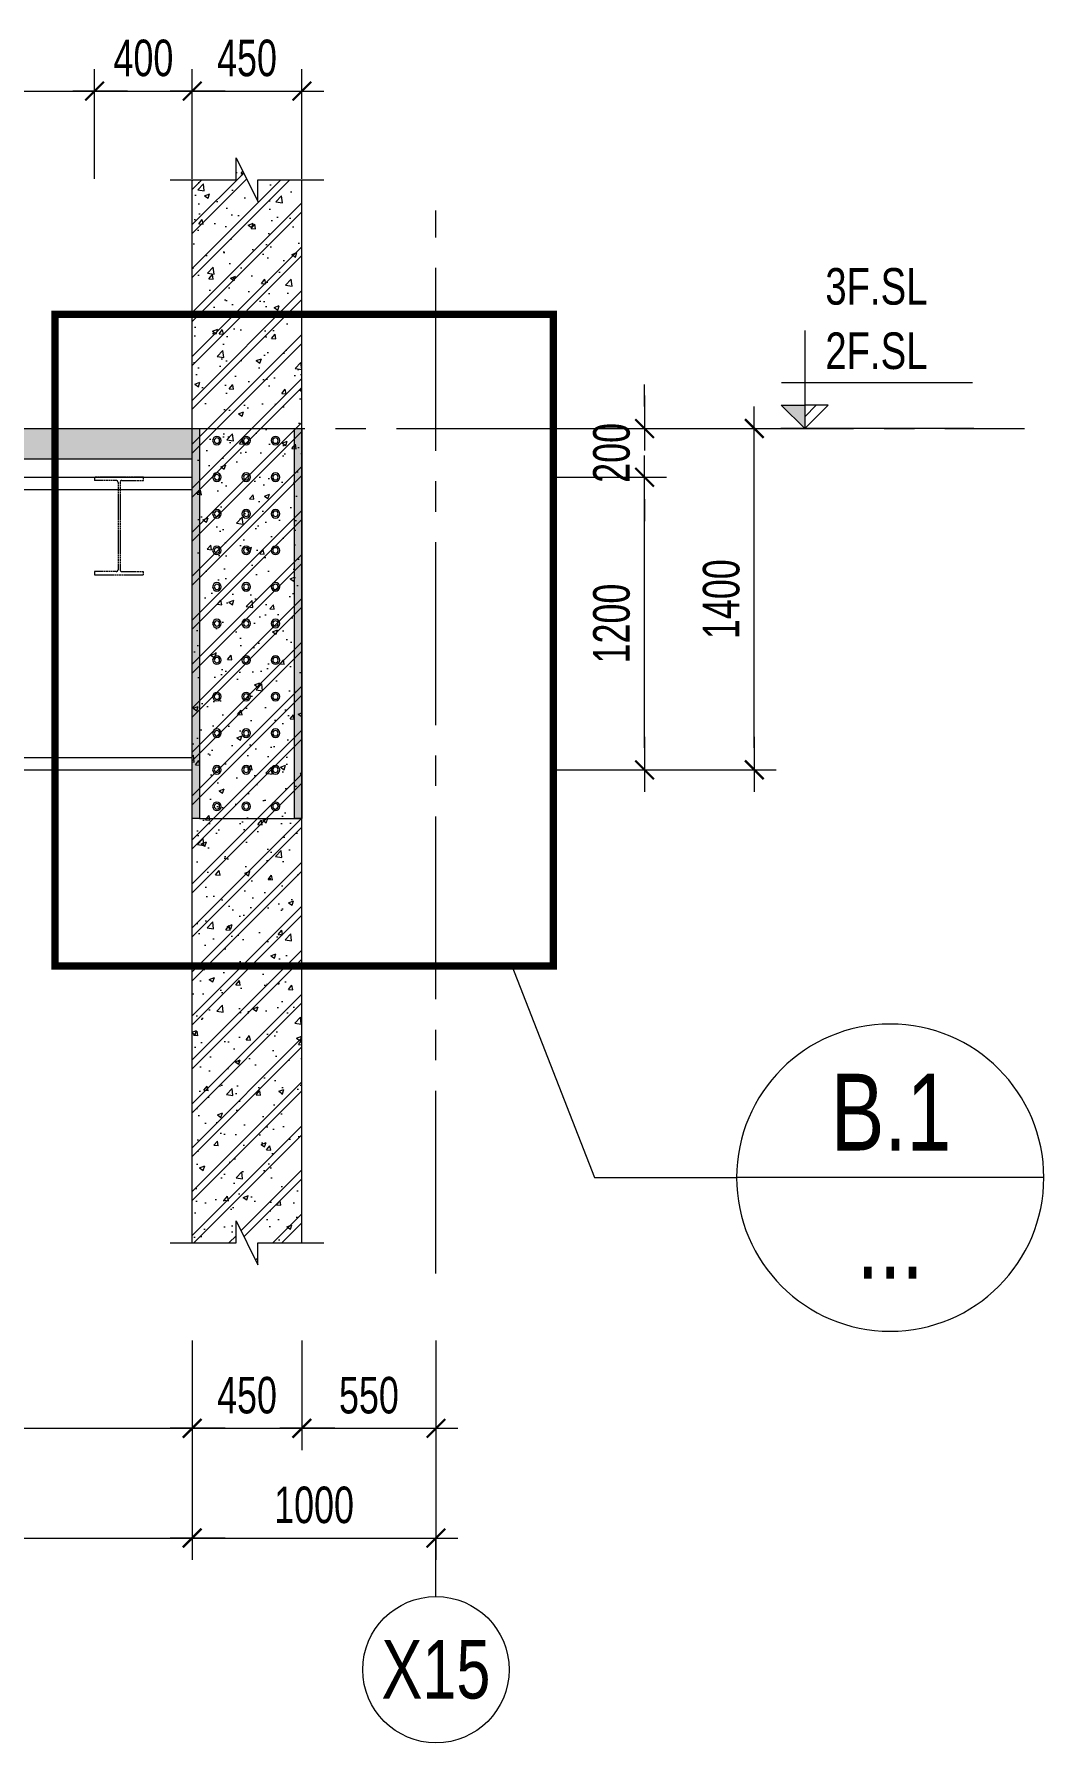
# Model space of a CAD drawing. Header units: millimetres. Extents: x 84463 to 294191, y -61495 to 44118.
# Drawn here: x 164128 to 168269, y -44627 to -37618 of the extents above; entities that cross this region are included whole.
import ezdxf
from ezdxf.enums import TextEntityAlignment as Align

# ---------------------------------------------------------------- set-up
doc = ezdxf.new("R2010")
doc.units = ezdxf.units.MM
doc.linetypes.add('CENTER2', pattern=[1.125, 0.75, -0.125, 0.125, -0.125])
doc.linetypes.add('HIDDEN2', pattern=[4.762499999999999, 3.175, -1.5875])
for name, color, linetype, lineweight in [('NDC_S-ANNO', 7, 'Continuous', 20), ('NDC_S-BEAM-STEL', 30, 'HIDDEN2', 18), ('NDC_S-DIMS', 1, 'Continuous', 15), ('NDC_S-HTCH-COL', 251, 'Continuous', 13), ('NDC_S-HTCH-MAT', 8, 'Continuous', 15), ('NDC_S-SLAB', 2, 'Continuous', 20), ('NDC_S-TEXT-SYMB', 7, 'Continuous', 20), ('NDC_S_ANNO', 7, 'Continuous', 20), ('NDC_S_AXIS', 5, 'CENTER2', 13), ('NDC_S_CONTINUOUS', 3, 'Continuous', 20), ('NDC_S_DIM', 1, 'Continuous', 15), ('NDC_S_ENG TEXT', 2, 'Continuous', 20), ('NDC_S_SYMBOL', 1, 'Continuous', 15), ('NDC_S_TEXT SYMBOL', 7, 'Continuous', 20)]:
    doc.layers.add(name, color=color, linetype=linetype, lineweight=lineweight)
doc.styles.add('NDC_ANNO', font='', dxfattribs={"width": 0.8})
doc.styles.add('NDC_DIM', font='', dxfattribs={"width": 0.75})
doc.styles.get('NDC_ANNO').set_extended_font_data('Dotum')
doc.styles.get('NDC_DIM').set_extended_font_data('Dotum')
doc.dimstyles.new('NDC_dim_60', dxfattribs={"dimscale": 60, "dimtxt": 2.5, "dimasz": 1.5, "dimexe": 1.5, "dimexo": 2.5, "dimgap": 1, "dimtad": 1, "dimdec": 0, "dimrnd": 0.001, "dimzin": 0, "dimdsep": 46, "dimtxsty": 'NDC_DIM', "dimblk": 'DIMMARK', "dimcen": 0, "dimdle": 1.2, "dimclrd": 256, "dimclre": 256, "dimclrt": 3, "dimadec": 0, "dimazin": 0, "dimtfac": 1, "dimtdec": 0, "dimtix": 1, "dimtofl": 0, "dimtmove": 2, "dimatfit": 3, "dimfxl": 6, "dimfxlon": 1, "dimtolj": 1, "dimtzin": 0, "dimlwd": -1, "dimlwe": -1, "dimarcsym": 0})

# ---------------------------------------------------------------- blocks, each defined once
blk = doc.blocks.new('DIMMARK')
at = {"layer": 'NDC_S_DIM', "color": 1}
blk.add_line((-1.5, 0), (1, 0), dxfattribs=at)
at = {"layer": 'NDC_S_DIM', "color": 2, "const_width": 0.1}
blk.add_lwpolyline([(-0.4242640687119285, -0.4242640687119285), (0.4242640687119285, 0.4242640687119285)], dxfattribs=at)
blk = doc.blocks.new('*D286')
at = {"layer": 'Defpoints', "color": 0, "transparency": 16777216}
for p in [(157376.204028971, -42575.99369543686), (164776.2040289688, -42575.99369543686), (164776.2040289688, -43336.6848428892)]:
    blk.add_point(p, dxfattribs=at)
at = {"layer": 'NDC_S-DIMS', "transparency": 16777216}
for p, q in [((157376.204028971, -42976.6848428892), (157376.204028971, -43426.6848428892)), ((164776.2040289688, -42976.6848428892), (164776.2040289688, -43426.6848428892)), ((157466.204028971, -43336.6848428892), (164686.2040289688, -43336.6848428892))]:
    blk.add_line(p, q, dxfattribs=at)
at = {"layer": 'NDC_S-DIMS', "transparency": 16777216, "xscale": 90, "yscale": 90, "zscale": 90, "rotation": 180}
blk.add_blockref('DIMMARK', (157376.204028971, -43336.6848428892), dxfattribs=at)
at = {"layer": 'NDC_S-DIMS', "transparency": 16777216, "xscale": 90, "yscale": 90, "zscale": 90}
blk.add_blockref('DIMMARK', (164776.2040289688, -43336.6848428892), dxfattribs=at)
at = {"layer": 'NDC_S-DIMS', "color": 3, "transparency": 16777216, "insert": (161076.2040289699, -43201.58307898146), "char_height": 150, "attachment_point": 5, "style": 'NDC_DIM'}
blk.add_mtext('\\A1;7400', dxfattribs=at)
blk = doc.blocks.new('*D280')
at = {"layer": 'Defpoints', "color": 0, "transparency": 16777216}
for p in [(164776.2040289688, -42575.99369543686), (165226.2040289688, -42575.99369543686), (165226.2040289688, -43336.6848428892)]:
    blk.add_point(p, dxfattribs=at)
at = {"layer": 'NDC_S-DIMS', "transparency": 16777216}
for p, q in [((164776.2040289688, -42976.6848428892), (164776.2040289688, -43426.6848428892)), ((165226.2040289688, -42976.6848428892), (165226.2040289688, -43426.6848428892)), ((164866.2040289688, -43336.6848428892), (165136.2040289688, -43336.6848428892))]:
    blk.add_line(p, q, dxfattribs=at)
at = {"layer": 'NDC_S-DIMS', "transparency": 16777216, "xscale": 90, "yscale": 90, "zscale": 90, "rotation": 180}
blk.add_blockref('DIMMARK', (164776.2040289688, -43336.6848428892), dxfattribs=at)
at = {"layer": 'NDC_S-DIMS', "transparency": 16777216, "xscale": 90, "yscale": 90, "zscale": 90}
blk.add_blockref('DIMMARK', (165226.2040289688, -43336.6848428892), dxfattribs=at)
at = {"layer": 'NDC_S-DIMS', "color": 3, "transparency": 16777216, "insert": (165001.2040289688, -43201.58307898146), "char_height": 150, "attachment_point": 5, "style": 'NDC_DIM'}
blk.add_mtext('\\A1;450', dxfattribs=at)
blk = doc.blocks.new('*D281')
at = {"layer": 'Defpoints', "color": 0, "transparency": 16777216}
for p in [(164776.2040289688, -42490.73689383396), (140176.204028971, -42575.99369543686), (164776.2040289688, -43786.6848428892)]:
    blk.add_point(p, dxfattribs=at)
at = {"layer": 'NDC_S-DIMS', "transparency": 16777216}
for p, q in [((140176.204028971, -43426.6848428892), (140176.204028971, -43876.6848428892)), ((164776.2040289688, -43426.6848428892), (164776.2040289688, -43876.6848428892)), ((140266.204028971, -43786.6848428892), (164686.2040289688, -43786.6848428892))]:
    blk.add_line(p, q, dxfattribs=at)
at = {"layer": 'NDC_S-DIMS', "transparency": 16777216, "xscale": 90, "yscale": 90, "zscale": 90, "rotation": 180}
blk.add_blockref('DIMMARK', (140176.204028971, -43786.6848428892), dxfattribs=at)
at = {"layer": 'NDC_S-DIMS', "transparency": 16777216, "xscale": 90, "yscale": 90, "zscale": 90}
blk.add_blockref('DIMMARK', (164776.2040289688, -43786.6848428892), dxfattribs=at)
at = {"layer": 'NDC_S-DIMS', "color": 3, "transparency": 16777216, "insert": (152476.2040289699, -43651.58307898146), "char_height": 150, "attachment_point": 5, "style": 'NDC_DIM'}
blk.add_mtext('\\A1;24600', dxfattribs=at)
blk = doc.blocks.new('*D287')
at = {"layer": 'Defpoints', "color": 0, "transparency": 16777216}
for p in [(165576.2040289688, -39435.65343677787), (166631.9842892763, -39435.65343677787), (165576.2040289688, -40635.65343677787)]:
    blk.add_point(p, dxfattribs=at)
at = {"layer": 'NDC_S-DIMS', "transparency": 16777216}
for p, q in [((166271.9842892763, -39435.65343677787), (166721.9842892763, -39435.65343677787)), ((166631.9842892763, -40545.65343677787), (166631.9842892763, -39525.65343677787)), ((166271.9842892763, -40635.65343677787), (166721.9842892763, -40635.65343677787))]:
    blk.add_line(p, q, dxfattribs=at)
at = {"layer": 'NDC_S-DIMS', "transparency": 16777216, "xscale": 90, "yscale": 90, "zscale": 90}
for p, rotation in [((166631.9842892763, -39435.65343677787), 90), ((166631.9842892763, -40635.65343677787), 270)]:
    blk.add_blockref('DIMMARK', p, dxfattribs=dict(at, rotation=rotation))
at = {"layer": 'NDC_S-DIMS', "color": 3, "transparency": 16777216, "insert": (166496.8825253685, -40035.6534367779), "char_height": 150, "attachment_point": 5, "rotation": 90, "style": 'NDC_DIM'}
blk.add_mtext('\\A1;1200', dxfattribs=at)
blk = doc.blocks.new('*D288')
at = {"layer": 'Defpoints', "color": 0, "transparency": 16777216}
for p in [(165576.2040289688, -39235.65343677787), (166631.9842892762, -39235.65343677787), (165576.2040289688, -39435.65343677787)]:
    blk.add_point(p, dxfattribs=at)
at = {"layer": 'NDC_S-DIMS', "transparency": 16777216}
for p, q in [((166631.9842892762, -39145.65343677787), (166631.9842892762, -39055.65343677787)), ((166271.9842892762, -39235.65343677787), (166721.9842892762, -39235.65343677787)), ((166271.9842892762, -39435.65343677787), (166721.9842892762, -39435.65343677787)), ((166631.9842892762, -39525.65343677787), (166631.9842892762, -39615.65343677787))]:
    blk.add_line(p, q, dxfattribs=at)
at = {"layer": 'NDC_S-DIMS', "transparency": 16777216, "xscale": 90, "yscale": 90, "zscale": 90}
for p, rotation in [((166631.9842892762, -39235.65343677787), 270), ((166631.9842892762, -39435.65343677787), 90)]:
    blk.add_blockref('DIMMARK', p, dxfattribs=dict(at, rotation=rotation))
at = {"layer": 'NDC_S-DIMS', "color": 3, "transparency": 16777216, "insert": (166496.8825253685, -39335.6534367779), "char_height": 150, "attachment_point": 5, "rotation": 90, "style": 'NDC_DIM'}
blk.add_mtext('\\A1;200', dxfattribs=at)
blk = doc.blocks.new('*D289')
at = {"layer": 'Defpoints', "color": 0, "transparency": 16777216}
for p in [(165576.2040289688, -39235.65343677787), (167081.9842892763, -39235.65343677787), (165576.2040289688, -40635.65343677789)]:
    blk.add_point(p, dxfattribs=at)
at = {"layer": 'NDC_S-DIMS', "transparency": 16777216}
for p, q in [((166721.9842892763, -39235.65343677787), (167171.9842892763, -39235.65343677787)), ((167081.9842892763, -40545.65343677789), (167081.9842892763, -39325.65343677787)), ((166721.9842892763, -40635.65343677789), (167171.9842892763, -40635.65343677789))]:
    blk.add_line(p, q, dxfattribs=at)
at = {"layer": 'NDC_S-DIMS', "transparency": 16777216, "xscale": 90, "yscale": 90, "zscale": 90}
for p, rotation in [((167081.9842892763, -39235.65343677787), 90), ((167081.9842892763, -40635.65343677789), 270)]:
    blk.add_blockref('DIMMARK', p, dxfattribs=dict(at, rotation=rotation))
at = {"layer": 'NDC_S-DIMS', "color": 3, "transparency": 16777216, "insert": (166946.8825253685, -39935.65343677792), "char_height": 150, "attachment_point": 5, "rotation": 90, "style": 'NDC_DIM'}
blk.add_mtext('\\A1;1400', dxfattribs=at)
blk = doc.blocks.new('kata_block_CT')
at = {"layer": 'NDC_S_ANNO'}
blk.add_hatch(color=3, dxfattribs=at).paths.add_polyline_path([(0, 1.596954857557648), (-1.612010908633238, 1.596954857557648), (0, 0)])
at = {"layer": 'NDC_S_ANNO', "ltscale": 50}
h = blk.add_hatch(dxfattribs=at)
h.set_pattern_fill('ANSI31', color=256, scale=1.406250541793835, style=0)
h.set_pattern_definition([(45.00000000000001, (0, 5.456968210637569e-12), (-3.157122508925224, 3.157122508925225), [])])
h.paths.add_polyline_path([(0, 1.596954857557648), (0, 0), (1.612010908924276, 1.596954857557648)])
for p, q in [((-1.592704896858777, 3.140833880479477), (11.46947077315417, 3.140833880479477)), ((11.56125648126181, 5.456968210637569e-12), (-1.63869572513795, 5.456968210637569e-12))]:
    blk.add_line(p, q, dxfattribs=at)
for points in [[(0, 6.69495074864426), (0, 0)], [(0, 0), (-1.612010908924276, 1.596954857557648), (0, 1.596954857557648)], [(0, 0), (1.612010908924276, 1.596954857557648), (0, 1.596954857557648)]]:
    blk.add_lwpolyline(points, dxfattribs=at)
at = {"layer": 'NDC_S_ANNO', "color": 8, "ltscale": 50}
blk.add_lwpolyline([(0, 0), (-1.612010908633238, 1.596954857557648), (0, 1.596954857557648)], dxfattribs=at)
at = {"layer": 'NDC_S_TEXT SYMBOL', "color": 3, "style": 'NDC_ANNO', "width": 0.8}
blk.add_attdef('CT', (1.409564409346785, 4.068271311703938), '', height=2.5, dxfattribs=at)
blk = doc.blocks.new('*U14')
at = {"layer": 'NDC_S_SYMBOL'}
blk.add_line((3.061616997868383e-16, 5), (4.286263797015736e-16, 9), dxfattribs=at)
blk.add_circle((0, 0), 5, dxfattribs=at)
at = {"layer": 'NDC_S_TEXT SYMBOL', "color": 7, "style": 'NDC_ANNO', "width": 0.8}
blk.add_attdef('GRID', text='', height=4, dxfattribs=at).set_placement((0, 0), align=Align.MIDDLE)
blk = doc.blocks.new('MARK4')
at = {"layer": 'NDC_S_ANNO'}
blk.add_line((-5, 0), (5, 0), dxfattribs=at)
blk.add_circle((0, 0), 5, dxfattribs=at)
blk = doc.blocks.new('*D335')
at = {"layer": 'Defpoints', "color": 0, "transparency": 16777216}
for p in [(164376.2499979006, -37851.66080169889), (163076.2040290089, -38403.89353121468), (164376.2499979006, -38403.89353121468)]:
    blk.add_point(p, dxfattribs=at)
at = {"layer": 'NDC_S-DIMS', "transparency": 16777216}
for p, q in [((163076.2040290089, -38211.66080169889), (163076.2040290089, -37761.66080169889)), ((164376.2499979006, -38211.66080169889), (164376.2499979006, -37761.66080169889)), ((163166.2040290089, -37851.66080169889), (164286.2499979006, -37851.66080169889))]:
    blk.add_line(p, q, dxfattribs=at)
at = {"layer": 'NDC_S-DIMS', "transparency": 16777216, "xscale": 90, "yscale": 90, "zscale": 90, "rotation": 180}
blk.add_blockref('DIMMARK', (163076.2040290089, -37851.66080169889), dxfattribs=at)
at = {"layer": 'NDC_S-DIMS', "transparency": 16777216, "xscale": 90, "yscale": 90, "zscale": 90}
blk.add_blockref('DIMMARK', (164376.2499979006, -37851.66080169889), dxfattribs=at)
at = {"layer": 'NDC_S-DIMS', "color": 3, "transparency": 16777216, "insert": (163726.2270134548, -37716.55903779116), "char_height": 150, "attachment_point": 5, "style": 'NDC_DIM'}
blk.add_mtext('\\A1;1300', dxfattribs=at)
blk = doc.blocks.new('*D336')
at = {"layer": 'Defpoints', "color": 0, "transparency": 16777216}
for p in [(164776.2040289688, -37851.66080169889), (164376.2499979006, -38403.89353121468), (164776.2040289688, -38403.89353121468)]:
    blk.add_point(p, dxfattribs=at)
at = {"layer": 'NDC_S-DIMS', "transparency": 16777216}
for p, q in [((164376.2499979006, -38211.66080169889), (164376.2499979006, -37761.66080169889)), ((164776.2040289688, -38211.66080169889), (164776.2040289688, -37761.66080169889)), ((164466.2499979006, -37851.66080169889), (164686.2040289688, -37851.66080169889))]:
    blk.add_line(p, q, dxfattribs=at)
at = {"layer": 'NDC_S-DIMS', "transparency": 16777216, "xscale": 90, "yscale": 90, "zscale": 90, "rotation": 180}
blk.add_blockref('DIMMARK', (164376.2499979006, -37851.66080169889), dxfattribs=at)
at = {"layer": 'NDC_S-DIMS', "transparency": 16777216, "xscale": 90, "yscale": 90, "zscale": 90}
blk.add_blockref('DIMMARK', (164776.2040289688, -37851.66080169889), dxfattribs=at)
at = {"layer": 'NDC_S-DIMS', "color": 3, "transparency": 16777216, "insert": (164576.2270134347, -37716.55903779116), "char_height": 150, "attachment_point": 5, "style": 'NDC_DIM'}
blk.add_mtext('\\A1;400', dxfattribs=at)
blk = doc.blocks.new('*D337')
at = {"layer": 'Defpoints', "color": 0, "transparency": 16777216}
for p in [(165226.2040289688, -37851.66080169889), (164776.2040289688, -38403.89353121468), (165226.2040289688, -38403.89353121468)]:
    blk.add_point(p, dxfattribs=at)
at = {"layer": 'NDC_S-DIMS', "transparency": 16777216}
for p, q in [((164776.2040289688, -38211.66080169889), (164776.2040289688, -37761.66080169889)), ((165226.2040289688, -38211.66080169889), (165226.2040289688, -37761.66080169889)), ((164866.2040289688, -37851.66080169889), (165136.2040289688, -37851.66080169889))]:
    blk.add_line(p, q, dxfattribs=at)
at = {"layer": 'NDC_S-DIMS', "transparency": 16777216, "xscale": 90, "yscale": 90, "zscale": 90, "rotation": 180}
blk.add_blockref('DIMMARK', (164776.2040289688, -37851.66080169889), dxfattribs=at)
at = {"layer": 'NDC_S-DIMS', "transparency": 16777216, "xscale": 90, "yscale": 90, "zscale": 90}
blk.add_blockref('DIMMARK', (165226.2040289688, -37851.66080169889), dxfattribs=at)
at = {"layer": 'NDC_S-DIMS', "color": 3, "transparency": 16777216, "insert": (165001.2040289688, -37716.55903779116), "char_height": 150, "attachment_point": 5, "style": 'NDC_DIM'}
blk.add_mtext('\\A1;450', dxfattribs=at)
blk = doc.blocks.new('*D344')
at = {"layer": 'Defpoints', "color": 0, "transparency": 16777216}
for p in [(165226.2040289688, -42575.99369543686), (165776.1580600715, -42575.99369543686), (165776.1580600715, -43336.6848428892)]:
    blk.add_point(p, dxfattribs=at)
at = {"layer": 'NDC_S-DIMS', "transparency": 16777216}
for p, q in [((165226.2040289688, -42976.6848428892), (165226.2040289688, -43426.6848428892)), ((165776.1580600715, -42976.6848428892), (165776.1580600715, -43426.6848428892)), ((165316.2040289688, -43336.6848428892), (165686.1580600715, -43336.6848428892))]:
    blk.add_line(p, q, dxfattribs=at)
at = {"layer": 'NDC_S-DIMS', "transparency": 16777216, "xscale": 90, "yscale": 90, "zscale": 90, "rotation": 180}
blk.add_blockref('DIMMARK', (165226.2040289688, -43336.6848428892), dxfattribs=at)
at = {"layer": 'NDC_S-DIMS', "transparency": 16777216, "xscale": 90, "yscale": 90, "zscale": 90}
blk.add_blockref('DIMMARK', (165776.1580600715, -43336.6848428892), dxfattribs=at)
at = {"layer": 'NDC_S-DIMS', "color": 3, "transparency": 16777216, "insert": (165501.1810445201, -43201.58307898146), "char_height": 150, "attachment_point": 5, "style": 'NDC_DIM'}
blk.add_mtext('\\A1;550', dxfattribs=at)
blk = doc.blocks.new('*U6017')
at = {"layer": 'NDC_S_ENG TEXT', "ltscale": 2000}
for centre, radius in [((-120, 0), 17.5), ((-120, 0), 10.99999999998545), ((0, 0), 17.5), ((0, 0), 10.99999999998545), ((120, 0), 17.5), ((120, 0), 10.99999999998545)]:
    blk.add_circle(centre, radius, dxfattribs=at)
blk = doc.blocks.new('*U6019')
at = {"layer": 'NDC_S-DIMS', "color": 0, "linetype": 'ByBlock', "lineweight": -2, "transparency": 16777216}
for p in [(9.184850993605149e-14, 1500), (8.266365894244634e-14, 1350), (7.347880794884119e-14, 1200), (6.429395695523604e-14, 1050), (5.510910596163089e-14, 900), (4.592425496802574e-14, 750), (3.673940397442059e-14, 600), (2.755455298081545e-14, 450), (1.83697019872103e-14, 300), (9.184850993605149e-15, 150), (0, 0)]:
    blk.add_blockref('*U6017', p, dxfattribs=at)
blk = doc.blocks.new('*D6020')
at = {"layer": 'Defpoints', "color": 0, "transparency": 16777216}
for p in [(164776.2040289688, -43025.99369543686), (165776.1580600715, -43025.99369543686), (165776.1580600715, -43786.6848428892)]:
    blk.add_point(p, dxfattribs=at)
at = {"layer": 'NDC_S-DIMS', "transparency": 16777216}
for p, q in [((164776.2040289688, -43426.6848428892), (164776.2040289688, -43876.6848428892)), ((165776.1580600715, -43426.6848428892), (165776.1580600715, -43876.6848428892)), ((164866.2040289688, -43786.6848428892), (165686.1580600715, -43786.6848428892))]:
    blk.add_line(p, q, dxfattribs=at)
at = {"layer": 'NDC_S-DIMS', "transparency": 16777216, "xscale": 90, "yscale": 90, "zscale": 90, "rotation": 180}
blk.add_blockref('DIMMARK', (164776.2040289688, -43786.6848428892), dxfattribs=at)
at = {"layer": 'NDC_S-DIMS', "transparency": 16777216, "xscale": 90, "yscale": 90, "zscale": 90}
blk.add_blockref('DIMMARK', (165776.1580600715, -43786.6848428892), dxfattribs=at)
at = {"layer": 'NDC_S-DIMS', "color": 3, "transparency": 16777216, "insert": (165276.1810445201, -43651.58307898146), "char_height": 150, "attachment_point": 5, "style": 'NDC_DIM'}
blk.add_mtext('\\A1;1000', dxfattribs=at)
blk = doc.blocks.new('*U6021')
for p, q in [((88, 387), (-1.13686837721616e-13, 386.9999999999999)), ((96, 379), (96, 21.00000114960898)), ((104, 378.9999962593825), (104, 21)), ((112, 387), (200, 387)), ((88, 13), (0, 12.99999999999998)), ((112, 13), (200, 13.00000000000001))]:
    blk.add_line(p, q)
for points in [[(200, 387), (199.9999999999999, 400), (-1.224646799147353e-13, 400), (-1.184845778175064e-13, 386.9999999999999)], [(-3.980102097228892e-15, 12.99999999999998), (0, 0), (200, 0), (200, 13.00000000000001)]]:
    blk.add_lwpolyline(points)
for centre, start, end in [((88, 379), 360, 450), ((112, 379), 89.9999999999999, 180.0000267901994), ((88, 21), 270, 360.000008233468), ((112, 21), 180, 270)]:
    blk.add_arc(centre, 7.999999999999999, start, end)

msp = doc.modelspace()

# ---------------------------------------------------------------- hatches: boundary and pattern name
at = {"layer": 'NDC_S-HTCH-COL'}
h = msp.add_hatch(color=256, dxfattribs=at)
h.dxf.hatch_style = 1
h.paths.add_polyline_path([(164776.2040289688, -39235.65343677786), (164806.2040289688, -39235.65343677786), (164806.2040289688, -40835.65343677786), (164776.2040289688, -40835.65343677786)])
h = msp.add_hatch(color=256, dxfattribs=at)
h.dxf.hatch_style = 1
h.paths.add_polyline_path([(165196.2040289688, -39235.65343677786), (165226.2040289688, -39235.65343677786), (165226.2040289687, -40835.65343677786), (165196.2040289687, -40835.65343677786)])
at = {"layer": 'NDC_S-HTCH-MAT'}
h = msp.add_hatch(dxfattribs=at)
h.set_pattern_fill('BT-01', color=256, scale=30, pattern_type=2)
h.set_pattern_definition([(49.99999999999999, (0, 0), (215.178054780226, -18.82564049477853), [22.5, -247.5]), (355, (0, 0), (-41.6254000839, 225.6576401100035), [18, -198]), (100.4514, (17.931504, -1.568802), (173.5528145142065, 206.8318626182861), [19.122057, -210.3426336]), (46.18420000000001, (0, 60), (320.1723145876933, -49.65570429870542), [33.75, -371.25]), (96.6356, (26.6810235, 55.86200789999999), (280.398811664611, 292.2353612701325), [28.6830864, -315.5139]), (351.1842, (0, 60), (280.3985835400882, 292.2355802775974), [27, -297]), (21, (30, 45), (179.0721156355385, -120.7856671996016), [22.5, -247.5]), (326.0000000000001, (30, 45), (72.99459957647451, 217.5450135140559), [18, -198]), (71.4514, (44.9226699, 34.9345182), (252.066788574447, 96.75914901298572), [19.122057, -210.3426336]), (37.50000000000001, (0, 0), (3.647956595187201, 99.86815614939344), [0, -195.6, 0, -201, 0, -198.75]), (7.499999999999999, (0, 0), (78.92086123264458, 118.3235135647081), [0, -114.6, 0, -191.1, 0, -75.75]), (327.5, (-66.9, 0), (160.1467308517227, -6.766461520313927), [0, -75, 0, -234, 0, -310.5]), (317.5, (-96.9, 0), (174.9558508027159, 30.03149469969532), [0, -97.5, 0, -155.4, 0, -220.5]), (45, (0, 0), (-90.15611460128481, 90.15611460128481), []), (45, (0, 36.75), (-90.15611460128481, 90.15611460128481), [])])
h.paths.add_polyline_path([(165226.2040289688, -38215.02818590074), (165046.2040289688, -38215.02818590074), (165046.2040289688, -38305.02818590074), (164956.2040289688, -38125.02818590074), (164956.2040289688, -38215.02818590074), (164776.2040289688, -38215.02818590074), (164776.2040289688, -42575.99369543686), (164956.2040289688, -42575.99369543686), (164956.2040289688, -42485.99369543686), (165046.2040289688, -42665.99369543686), (165046.2040289688, -42575.99369543686), (165226.2040289688, -42575.99369543686)])
h = msp.add_hatch(dxfattribs=at)
h.set_pattern_fill('BT-01', color=256, scale=30, pattern_type=2)
h.set_pattern_definition([(49.99999999999999, (0, -8025.753119375557), (215.178054780226, -18.82564049477853), [22.5, -247.5]), (355, (0, -8025.753119375557), (-41.6254000839, 225.6576401100035), [18, -198]), (100.4514, (17.931504, -8027.321921375556), (173.5528145142065, 206.8318626182861), [19.122057, -210.3426336]), (46.18420000000001, (0, -7965.753119375557), (320.1723145876933, -49.65570429870542), [33.75, -371.25]), (96.6356, (26.6810235, -7969.891111475556), (280.398811664611, 292.2353612701325), [28.6830864, -315.5139]), (351.1842, (0, -7965.753119375557), (280.3985835400882, 292.2355802775974), [27, -297]), (21, (30, -7980.753119375557), (179.0721156355385, -120.7856671996016), [22.5, -247.5]), (326.0000000000001, (30, -7980.753119375557), (72.99459957647451, 217.5450135140559), [18, -198]), (71.4514, (44.9226699, -7990.818601175557), (252.066788574447, 96.75914901298572), [19.122057, -210.3426336]), (37.50000000000001, (0, -8025.753119375557), (3.647956595187201, 99.86815614939344), [0, -195.6, 0, -201, 0, -198.75]), (7.499999999999999, (0, -8025.753119375557), (78.92086123264458, 118.3235135647081), [0, -114.6, 0, -191.1, 0, -75.75]), (327.5, (-66.9, -8025.753119375557), (160.1467308517227, -6.766461520313927), [0, -75, 0, -234, 0, -310.5]), (317.5, (-96.9, -8025.753119375557), (174.9558508027159, 30.03149469969532), [0, -97.5, 0, -155.4, 0, -220.5]), (45, (0, -8025.753119375557), (-90.15611460128481, 90.15611460128481), []), (45, (0, -7989.003119375557), (-90.15611460128481, 90.15611460128481), [])])
h.paths.add_polyline_path([(164776.2040289688, -39235.65343677785), (140976.204028971, -39235.65343677785), (140976.204028971, -39360.65343677785), (164776.2040289688, -39360.65343677785)])

# ---------------------------------------------------------------- linework, layer by layer
at = {"layer": 'NDC_S-ANNO', "linetype": 'HIDDEN2', "ltscale": 80, "const_width": 29.99999999999999}
msp.add_lwpolyline([(166257.7786277226, -38767.26091541653), (164213.4862722071, -38767.26091541653), (164213.4862722071, -41439.66001068987), (166257.7786277226, -41439.66001068987)], close=True, dxfattribs=at)
at = {"layer": 'NDC_S-ANNO'}
msp.add_lwpolyline([(166087.3717494031, -41439.66001068987), (166426.9491437455, -42308.33918282427), (167009.4782181283, -42308.33918282427)], dxfattribs=at)
at = {"layer": 'NDC_S-HTCH-MAT'}
msp.add_line((140976.2040289711, -39360.65343677776), (164776.2040289687, -39360.65343677785), dxfattribs=at)
for points in [[(164686.2040289688, -38215.02818590074), (164956.2040289688, -38215.02818590074), (164956.2040289688, -38125.02818590074), (165046.2040289688, -38305.02818590074), (165046.2040289688, -38215.02818590074), (165316.2040289688, -38215.02818590074)], [(164686.2040289688, -42575.99369543686), (164956.2040289688, -42575.99369543686), (164956.2040289688, -42485.99369543686), (165046.2040289688, -42665.99369543686), (165046.2040289688, -42575.99369543686), (165316.2040289688, -42575.99369543686)]]:
    msp.add_lwpolyline(points, dxfattribs=at)
at = {"layer": 'NDC_S-SLAB'}
for p, q in [((164806.2040289688, -39235.65343677786), (165226.2040289688, -39235.65343677787)), ((164806.2040289688, -40835.65343677786), (165226.2040289688, -40835.65343677787))]:
    msp.add_line(p, q, dxfattribs=at)
for points in [[(164776.2040289688, -39235.65343677786), (164806.2040289688, -39235.65343677786), (164806.2040289688, -40835.65343677786), (164776.2040289688, -40835.65343677786)], [(165196.2040289688, -39235.65343677786), (165226.2040289688, -39235.65343677786), (165226.2040289687, -40835.65343677786), (165196.2040289687, -40835.65343677786)]]:
    msp.add_lwpolyline(points, close=True, dxfattribs=at)
at = {"layer": 'NDC_S_AXIS', "ltscale": 1000}
for p, q in [((165776.1580600715, -42701.89079662677), (165776.1580600715, -38340.92528709065)), ((137489.0098780487, -39235.65343677785), (168190.4033703926, -39235.65343677785))]:
    msp.add_line(p, q, dxfattribs=at)
at = {"layer": 'NDC_S_CONTINUOUS'}
for p, q in [((164776.2040289688, -42575.99369543686), (164776.2040289688, -38215.02818590074)), ((165226.2040289688, -42575.99369543686), (165226.2040289688, -38215.02818590074)), ((140976.2040289711, -39235.65343677776), (164776.2040289687, -39235.65343677785)), ((140976.2040289711, -39435.65343677776), (164776.2040289687, -39435.65343677785)), ((140976.2040289711, -39485.65343677776), (164776.2040289687, -39485.65343677785)), ((140976.2040289711, -40585.65343677923), (164776.2040289687, -40585.65343677785)), ((140976.2040289711, -40635.65343677776), (164776.2040289687, -40635.65343677785))]:
    msp.add_line(p, q, dxfattribs=at)

# ---------------------------------------------------------------- block references
at = {"layer": 'NDC_S-ANNO'}
ref = msp.add_blockref('kata_block_CT', (167288.7251139009, -39235.65343677819), dxfattribs=dict(at, xscale=60, yscale=60, zscale=60))
ref.add_attrib('CT', '2F.SL', (167373.2989784562, -38991.55715801538), dxfattribs={"layer": 'NDC_S-TEXT-SYMB', "color": 3, "height": 150, "style": 'NDC_ANNO', "width": 0.8})
at = {"layer": 'NDC_S-ANNO', "xscale": -125.9999999999999, "yscale": 125.9999999999999, "zscale": 125.9999999999999}
msp.add_blockref('MARK4', (167639.4782181283, -42308.33918282427), dxfattribs=at)
at = {"layer": 'NDC_S-BEAM-STEL'}
msp.add_blockref('*U6021', (164376.2040292032, -39835.65343677785), dxfattribs=at)
at = {"layer": 'NDC_S-DIMS', "xscale": -1, "rotation": 180}
msp.add_blockref('*U6019', (164997.7922131369, -39285.4119452388), dxfattribs=at)
at = {"layer": 'NDC_S_AXIS', "xscale": 60, "yscale": 60, "zscale": 60}
msp.add_blockref('*U14', (165776.1580600845, -44326.68484288917), dxfattribs=at).add_auto_attribs({'GRID': 'X15'})

# ---------------------------------------------------------------- texts
at = {"layer": 'NDC_S-TEXT-SYMB', "color": 3, "style": 'NDC_ANNO', "width": 0.8}
msp.add_text('3F.SL', height=150, dxfattribs=at).set_placement((167373.2989784562, -38727.52029249741))
at = {"layer": 'NDC_S-TEXT-SYMB', "style": 'NDC_ANNO', "width": 0.8}
for s, p in [('B.1', (167642.8974854281, -42039.59947516007)), ('...', (167639.8201435586, -42565.00013024249))]:
    msp.add_text(s, height=314.9999999999998, rotation=1.821382045186226e-05, dxfattribs=at).set_placement(p, align=Align.MIDDLE_CENTER)

# ---------------------------------------------------------------- dimensions: what is measured, and where the dimension line sits
at = {"layer": 'NDC_S-DIMS'}
for base, p1, p2, picture, middle in [((164376.2499979006, -37851.66080169889), (163076.2040290089, -38403.89353121468), (164376.2499979006, -38403.89353121468), '*D335', (163726.2270134548, -37716.55903779116)), ((164776.2040289688, -37851.66080169889), (164376.2499979006, -38403.89353121468), (164776.2040289688, -38403.89353121468), '*D336', (164576.2270134347, -37716.55903779116)), ((165226.2040289688, -37851.66080169889), (164776.2040289688, -38403.89353121468), (165226.2040289688, -38403.89353121468), '*D337', (165001.2040289688, -37716.55903779116)), ((164776.2040289688, -43786.6848428892), (140176.204028971, -42575.99369543686), (164776.2040289688, -42490.73689383396), '*D281', (152476.2040289699, -43651.58307898146)), ((164776.2040289688, -43336.6848428892), (157376.204028971, -42575.99369543686), (164776.2040289688, -42575.99369543686), '*D286', (161076.2040289699, -43201.58307898146)), ((165226.2040289688, -43336.6848428892), (164776.2040289688, -42575.99369543686), (165226.2040289688, -42575.99369543686), '*D280', (165001.2040289688, -43201.58307898146)), ((165776.1580600715, -43336.6848428892), (165226.2040289688, -42575.99369543686), (165776.1580600715, -42575.99369543686), '*D344', (165501.1810445201, -43201.58307898146)), ((165776.1580600715, -43786.6848428892), (164776.2040289688, -43025.99369543686), (165776.1580600715, -43025.99369543686), '*D6020', (165276.1810445201, -43651.58307898146))]:
    dim = msp.add_linear_dim(base=base, p1=p1, p2=p2, dimstyle='NDC_dim_60', dxfattribs=at)
    dim.commit()
    dim.dimension.update_dxf_attribs({"geometry": picture, "text_midpoint": middle})
for base, p1, p2, picture, middle in [((166631.9842892762, -39235.65343677787), (165576.2040289688, -39435.65343677785), (165576.2040289688, -39235.65343677785), '*D288', (166496.8825253685, -39335.6534367779)), ((167081.9842892763, -39235.65343677787), (165576.2040289688, -40635.65343677788), (165576.2040289688, -39235.65343677785), '*D289', (166946.8825253685, -39935.65343677792)), ((166631.9842892763, -39435.65343677787), (165576.2040289688, -40635.65343677785), (165576.2040289688, -39435.65343677785), '*D287', (166496.8825253685, -40035.6534367779))]:
    dim = msp.add_linear_dim(base=base, p1=p1, p2=p2, angle=90, dimstyle='NDC_dim_60', dxfattribs=at)
    dim.commit()
    dim.dimension.update_dxf_attribs({"geometry": picture, "text_midpoint": middle})

doc.saveas('drawing.dxf')
